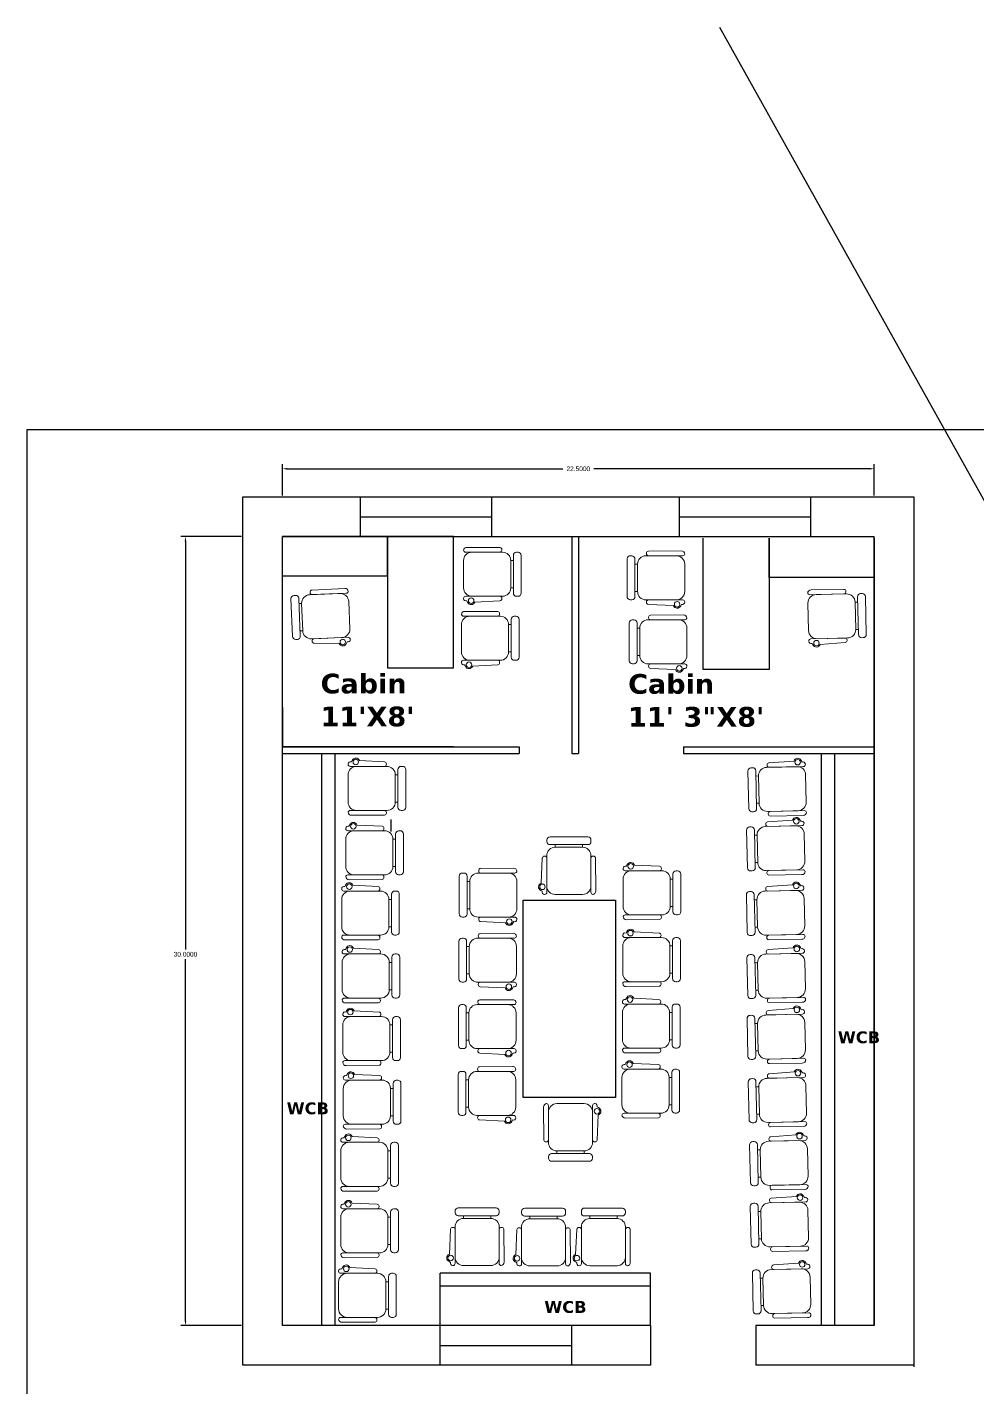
# Model space of a CAD drawing. Header units: inches. Extents: x 23 to 629, y -355 to 51.
# Drawn here: x 274.5 to 310.6, y -160.5 to -108.9 of the extents above; entities that cross this region are included whole.
import ezdxf

# ---------------------------------------------------------------- set-up
doc = ezdxf.new("R2010")
doc.units = ezdxf.units.IN
doc.header["$MEASUREMENT"] = 0
doc.layers.add('FUR', color=252, linetype='Continuous', lineweight=9)
doc.layers.add('FURN', color=252, linetype='Continuous', lineweight=9)
doc.dimstyles.get("Standard").update_dxf_attribs({"dimtxt": 0.18, "dimasz": 0.18, "dimexe": 0.18, "dimexo": 0.0625, "dimgap": 0.09, "dimtad": 0, "dimtih": 1, "dimtoh": 1, "dimdec": 4, "dimzin": 0, "dimdsep": 46, "dimtxsty": 'Standard', "dimcen": 0.09, "dimadec": 0, "dimazin": 0, "dimtfac": 1, "dimtdec": 4, "dimtofl": 0, "dimtmove": 0, "dimatfit": 3, "dimfxl": 1, "dimtolj": 1, "dimtzin": 0, "dimarcsym": 0})

# ---------------------------------------------------------------- blocks, each defined once
blk = doc.blocks.new('*D82')
at = {"color": 0, "lineweight": -2}
for p, q in [((282.635, -128.224), (280.331, -128.224)), ((280.511, -128.404), (280.511, -143.927)), ((280.511, -158.044), (280.511, -144.287)), ((282.635, -158.224), (280.331, -158.224))]:
    blk.add_line(p, q, dxfattribs=at)
at = {"color": 0}
for points in [[(280.481, -128.404), (280.541, -128.404), (280.511, -128.224)], [(280.481, -158.044), (280.541, -158.044), (280.511, -158.224)]]:
    blk.add_solid(points, dxfattribs=at)
at = {"layer": 'Defpoints', "color": 0}
for p in [(280.511, -128.224), (282.698, -128.224), (282.698, -158.224)]:
    blk.add_point(p, dxfattribs=at)
at = {"color": 0, "insert": (280.511, -144.107), "char_height": 0.18, "attachment_point": 5}
blk.add_mtext('\\A1;30.0000', dxfattribs=at)
blk = doc.blocks.new('CINE CHAIR')
at = {"layer": 'FUR', "color": 48, "lineweight": 0}
for p, q in [((448043.776, 57308.306), (448043.8, 57308.306)), ((448043.776, 57308.058), (448043.8, 57308.058))]:
    blk.add_line(p, q, dxfattribs=at)
blk.add_lwpolyline([(448043.45, 57308.434), (448043.678, 57308.423, -0.388092), (448043.695, 57308.404), (448043.695, 57308.401, -0.414214), (448043.676, 57308.382), (448043.367, 57308.382, -0.414214), (448043.348, 57308.401), (448043.348, 57308.404, -0.491313), (448043.377, 57308.423), (448043.384, 57308.436)], format="xyb", dxfattribs=at)
for points in [[(448043.424, 57308.382), (448043.7, 57308.382, -0.414214), (448043.776, 57308.306), (448043.776, 57308.058, -0.414214), (448043.7, 57307.982), (448043.424, 57307.982, -0.414214), (448043.348, 57308.058), (448043.348, 57308.306, -0.414214)], [(448043.828, 57308.382), (448043.842, 57308.382, -0.414214), (448043.871, 57308.353), (448043.871, 57308.01, -0.414214), (448043.842, 57307.982), (448043.828, 57307.982, -0.414214), (448043.8, 57308.01), (448043.8, 57308.353, -0.414214)], [(448043.379, 57307.938), (448043.678, 57307.94, 0.393133), (448043.695, 57307.959), (448043.695, 57307.963, 0.414214), (448043.676, 57307.982), (448043.367, 57307.982, 0.414214), (448043.348, 57307.963), (448043.348, 57307.966, 0.435766)]]:
    blk.add_lwpolyline(points, format="xyb", close=True, dxfattribs=at)
blk.add_circle((448043.417, 57308.422), 0.0249, dxfattribs=at)
blk.add_arc((448043.417, 57308.422), 0.0356, 19.6628, 156.9494, dxfattribs=at)
blk = doc.blocks.new('*D84')
at = {"color": 0, "lineweight": -2}
for p, q in [((284.198, -126.661), (284.198, -125.471)), ((306.698, -126.661), (306.698, -125.471)), ((284.378, -125.651), (294.863, -125.651)), ((306.518, -125.651), (296.033, -125.651))]:
    blk.add_line(p, q, dxfattribs=at)
at = {"color": 0}
for points in [[(284.378, -125.621), (284.378, -125.681), (284.198, -125.651)], [(306.518, -125.621), (306.518, -125.681), (306.698, -125.651)]]:
    blk.add_solid(points, dxfattribs=at)
at = {"layer": 'Defpoints', "color": 0}
for p in [(306.698, -125.651), (284.198, -126.724), (306.698, -126.724)]:
    blk.add_point(p, dxfattribs=at)
at = {"color": 0, "insert": (295.448, -125.651), "char_height": 0.18, "attachment_point": 5}
blk.add_mtext('\\A1;22.5000', dxfattribs=at)

msp = doc.modelspace()

# ---------------------------------------------------------------- linework, layer by layer
for p, q in [((300.81426, -108.86442), (349.58048, -196.13846)), ((282.69756, -126.72356), (308.19756, -126.72356)), ((282.69756, -159.72356), (282.69756, -126.72356)), ((287.16203, -128.22356), (287.16203, -126.72356)), ((292.16203, -128.22356), (292.16203, -126.72356)), ((299.29066, -128.22356), (299.29066, -126.72356)), ((304.29066, -128.22356), (304.29066, -126.72356)), ((308.19756, -126.72356), (308.19756, -159.78606)), ((287.16203, -127.47356), (292.16203, -127.47356)), ((299.29066, -127.47356), (304.29066, -127.47356)), ((284.19756, -128.22356), (306.69756, -128.22356)), ((284.19756, -158.22356), (284.19756, -128.22356)), ((290.69756, -128.22356), (284.19756, -128.22356)), ((284.19756, -129.72356), (284.19756, -128.22356)), ((288.19756, -129.72356), (288.19756, -128.22356)), ((288.19756, -128.22356), (288.19756, -133.22356)), ((290.69756, -133.22356), (290.69756, -128.22356)), ((295.19756, -128.22356), (295.19756, -136.47356)), ((295.19756, -128.22356), (295.19756, -136.47356)), ((295.44756, -128.22356), (295.44756, -136.47356)), ((300.19756, -133.28606), (300.19756, -128.28606)), ((302.69756, -128.22356), (306.69756, -128.22356)), ((302.69756, -129.78606), (302.69756, -128.28606)), ((302.69756, -128.28606), (302.69756, -133.28606)), ((306.69756, -158.22356), (306.69756, -128.22356)), ((306.69756, -128.28606), (306.69756, -158.22356)), ((306.69756, -128.28606), (306.69756, -158.22356)), ((306.69756, -129.78606), (306.69756, -128.28606)), ((284.19756, -129.72356), (288.19756, -129.72356)), ((306.69756, -129.78606), (302.69756, -129.78606)), ((288.19756, -133.22356), (290.69756, -133.22356)), ((288.19756, -133.22356), (290.69756, -133.22356)), ((302.69756, -133.28606), (300.19756, -133.28606)), ((284.19756, -134.72356), (284.19756, -136.22356)), ((284.19756, -136.22356), (293.19756, -136.22356)), ((290.69756, -136.22356), (284.19756, -136.22356)), ((293.19756, -136.22356), (293.19756, -136.47356)), ((299.44756, -136.22356), (306.69756, -136.22356)), ((299.44756, -136.22356), (299.44756, -136.47356)), ((284.19756, -136.47356), (293.19756, -136.47356)), ((285.69756, -158.22356), (285.69756, -136.47356)), ((286.19756, -158.22356), (286.19756, -136.47356)), ((286.19756, -158.22356), (286.19756, -136.47356)), ((295.19756, -136.47356), (295.44756, -136.47356)), ((299.44756, -136.47356), (306.69756, -136.47356)), ((304.69756, -158.22356), (304.69756, -136.47356)), ((305.19756, -158.22356), (305.19756, -136.47356)), ((288.32121, -138.98417), (288.32121, -139.43417)), ((293.35483, -142.05141), (296.85483, -142.05141)), ((293.35483, -149.55141), (293.35483, -142.05141)), ((296.85483, -142.05141), (296.85483, -149.55141)), ((296.85483, -149.55141), (293.35483, -149.55141)), ((298.19756, -156.22356), (290.19756, -156.22356)), ((290.19756, -158.22356), (290.19756, -156.22356)), ((298.19756, -158.22356), (298.19756, -156.22356)), ((298.19756, -156.72356), (290.19756, -156.72356)), ((298.19756, -158.22356), (284.19756, -158.22356)), ((290.19756, -159.72356), (290.19756, -158.22356)), ((295.19756, -159.72356), (295.19756, -158.22356)), ((298.19756, -158.22356), (298.19756, -159.72356)), ((306.69756, -158.22356), (302.19756, -158.22356)), ((302.19756, -158.22356), (302.19756, -159.72356)), ((306.69756, -158.22356), (304.19756, -158.22356)), ((306.69756, -158.22356), (305.39756, -158.22356)), ((290.19756, -158.97356), (295.19756, -158.97356)), ((298.19756, -159.72356), (282.69756, -159.72356)), ((304.19756, -159.72356), (302.19756, -159.72356)), ((308.19756, -159.72356), (304.19756, -159.72356))]:
    msp.add_line(p, q)
msp.add_lwpolyline([(274.49284, -124.15929), (356.37308, -124.15929), (356.37308, -170.12922), (274.49284, -170.12922)], close=True)

# ---------------------------------------------------------------- block references
at = {"layer": 'FURN', "zscale": 4.190399999999999}
for p, xscale, yscale, rotation in [((-1877193.35088, 239986.47663), -4.190400000000028, 4.19040000000001, 180.0008565926003), ((1877783.92779, 239986.34094), 4.190400000000028, 4.19040000000001, 179.9991434073997), ((1866268.26289, 317227.44388), 4.190400000000029, 4.190400000000009, 182.3632854803649), ((-1882207.03163, 196731.79194), -4.190400000000029, 4.190400000000009, 181.3190010835237), ((-1877193.43404, 239984.04218), -4.190400000000028, 4.19040000000001, 180.0008565926003), ((1877784.01095, 239983.90649), 4.190400000000028, 4.19040000000001, 179.9991434073997), ((-1877197.73961, -240253.93909), 4.190400000000028, 4.19040000000001, 359.9991434073997), ((1882815.32066, -197000.87723), -4.190400000000029, 4.190400000000009, 1.319001083523679), ((1882815.2699, -197003.12458), -4.190400000000029, 4.190400000000009, 1.319001083523679), ((-1877197.83135, -240256.38589), 4.190400000000028, 4.19040000000001, 359.9991434073997), ((240411.22483, -1877626.26696), 4.190400000000028, 4.19040000000001, 89.99914340739973), ((1877777.5485, 239974.28015), 4.190400000000028, 4.19040000000001, 179.9991434073997), ((-1877187.28511, -240257.9079), 4.190400000000028, 4.19040000000001, 359.9991434073997), ((-1877197.98596, -240258.6779), 4.190400000000028, 4.19040000000001, 359.9991434073997), ((1882815.266, -197005.58154), -4.190400000000029, 4.190400000000009, 1.319001083523679), ((-1877187.29688, -240260.44686), 4.190400000000028, 4.19040000000001, 359.9991434073997), ((1877777.53029, 239971.80512), 4.190400000000028, 4.19040000000001, 179.9991434073997), ((-1877197.96756, -240261.07014), 4.190400000000028, 4.19040000000001, 359.9991434073997), ((1882815.2881, -197007.97678), -4.190400000000029, 4.190400000000009, 1.319001083523679), ((-1877187.31061, -240262.97184), 4.190400000000028, 4.19040000000001, 359.9991434073997), ((-1877197.94558, -240263.44871), 4.190400000000028, 4.19040000000001, 359.9991434073997), ((1877777.51656, 239969.28014), 4.190400000000028, 4.19040000000001, 179.9991434073997), ((1882815.29048, -197010.29089), -4.190400000000029, 4.190400000000009, 1.319001083523679), ((-1877187.32882, -240265.44687), 4.190400000000028, 4.19040000000001, 359.9991434073997), ((-1877197.92348, -240265.86659), 4.190400000000028, 4.19040000000001, 359.9991434073997), ((1877777.5048, 239966.74118), 4.190400000000028, 4.19040000000001, 179.9991434073997), ((1882815.33225, -197012.69828), -4.190400000000029, 4.190400000000009, 1.319001083523679), ((-239820.98686, 1877334.65013), 4.190400000000028, 4.19040000000001, 269.9991434073997), ((1882815.38812, -197015.09154), -4.190400000000029, 4.190400000000009, 1.319001083523679), ((-1877198.01944, -240268.22947), 4.190400000000028, 4.19040000000001, 359.9991434073997), ((-1877198.01976, -240270.75534), 4.190400000000028, 4.19040000000001, 359.9991434073997), ((1882815.41078, -197017.43028), -4.190400000000029, 4.190400000000009, 1.319001083523679), ((240407.73631, -1877640.37706), 4.190400000000028, 4.19040000000001, 89.99914340739973), ((240410.26155, -1877640.39078), 4.190400000000028, 4.19040000000001, 89.99914340739973), ((240412.53648, -1877640.3818), 4.190400000000028, 4.19040000000001, 89.99914340739973), ((-1877198.10042, -240273.20936), 4.190400000000028, 4.19040000000001, 359.9991434073997), ((1882815.4927, -197019.9668), -4.190400000000029, 4.190400000000009, 1.319001083523679)]:
    msp.add_blockref('CINE CHAIR', p, dxfattribs=dict(at, xscale=xscale, yscale=yscale, rotation=rotation))

# ---------------------------------------------------------------- texts
at = {"attachment_point": 1}
for s, insert, char_height, width in [("{\\fVerdana|b1|i0|c0|p34;Cabin\\P11'X8'}", (285.64767, -133.441), 0.75, 5.9176188), ('{\\fVerdana|b1|i0|c0|p34;Cabin\\P11\' 3"X8\'}', (297.33973, -133.45448), 0.75, 7.7102492), ('{\\fVerdana|b1|i0|c0|p34;WCB}', (305.31452, -147.03742), 0.45, 3.5505713), ('{\\fVerdana|b1|i0|c0|p34;WCB}', (284.3601, -149.73903), 0.45, 3.5505713), ('{\\fVerdana|b1|i0|c0|p34;WCB}', (294.15555, -157.28888), 0.45, 3.5505713)]:
    msp.add_mtext(s, dxfattribs=dict(at, insert=insert, char_height=char_height, width=width))

# ---------------------------------------------------------------- dimensions: what is measured, and where the dimension line sits
dim = msp.add_linear_dim(base=(306.69756, -125.65059), p1=(284.19756, -126.72356), p2=(306.69756, -126.72356), dimstyle='Standard')
dim.commit()
dim.dimension.update_dxf_attribs({"geometry": '*D84', "text_midpoint": (295.44756, -125.65059)})
dim = msp.add_linear_dim(base=(280.51059, -128.22356), p1=(282.69756, -158.22356), p2=(282.69756, -128.22356), angle=90, dimstyle='Standard')
dim.commit()
dim.dimension.update_dxf_attribs({"geometry": '*D82', "text_midpoint": (280.51059, -144.10737), "dimtype": 160})

doc.saveas('drawing.dxf')
